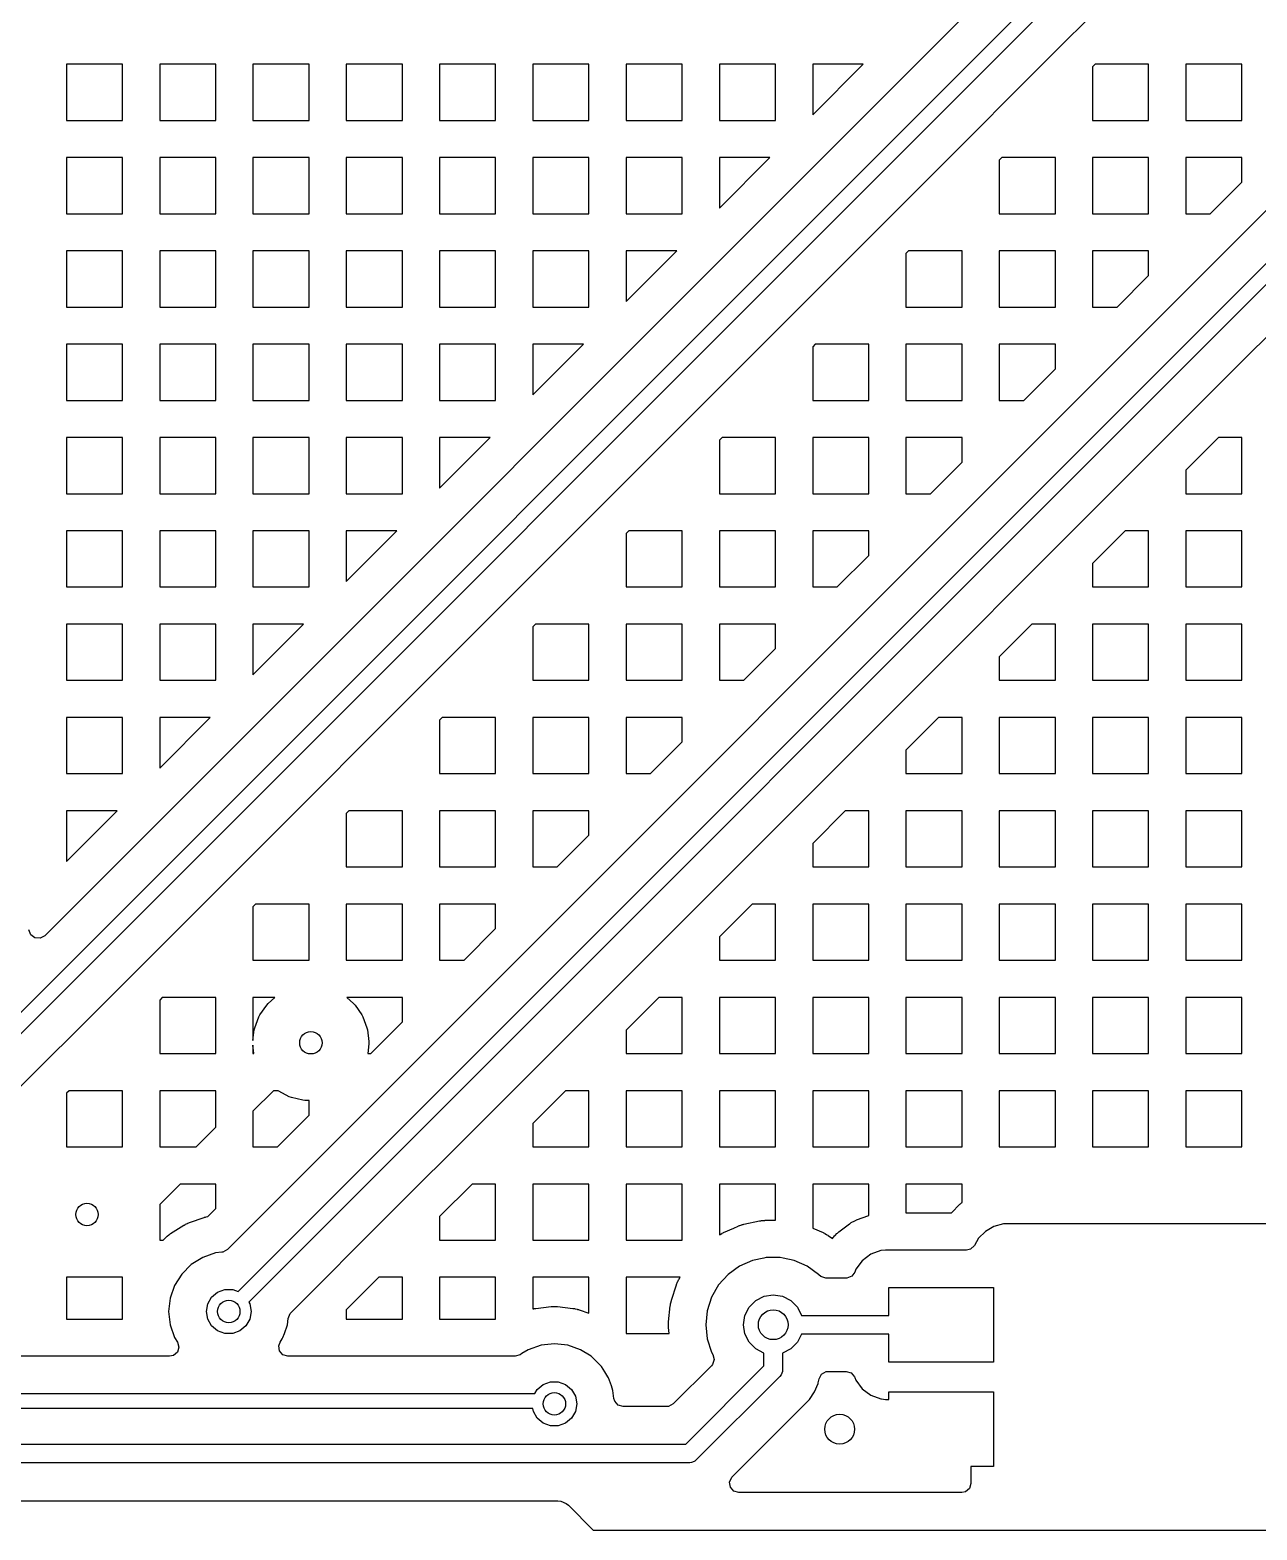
# Model space of a CAD drawing. Extents: x 2.49 to 8.57, y -5.87 to -1.87.
# Drawn here: x 7.251 to 7.898, y -4.425 to -3.634 of the extents above; entities that cross this region are included whole.
import ezdxf

# ---------------------------------------------------------------- set-up
doc = ezdxf.new("R2010")
doc.units = 0
doc.header["$MEASUREMENT"] = 0
doc.layers.add('BLACK', color=7, linetype='CONTINUOUS')

msp = doc.modelspace()

# ---------------------------------------------------------------- linework, layer by layer
at = {"layer": 'BLACK', "linetype": 'CONTINUOUS'}
for p, q in [((7.81666, -3.55336), (7.25855, -4.11147)), ((7.09699, -4.3009), (7.8378, -3.5601)), ((7.84452, -3.56451), (7.10141, -4.30762)), ((7.78362, -3.65328), (7.83283, -3.60406)), ((7.29961, -3.65189), (7.27001, -3.65189)), ((7.27001, -3.65189), (7.27001, -3.6815)), ((7.29961, -3.6815), (7.29961, -3.65189)), ((7.34882, -3.65189), (7.31922, -3.65189)), ((7.31922, -3.65189), (7.31922, -3.6815)), ((7.34882, -3.6815), (7.34882, -3.65189)), ((7.39804, -3.65189), (7.36843, -3.65189)), ((7.36843, -3.65189), (7.36843, -3.6815)), ((7.39804, -3.6815), (7.39804, -3.65189)), ((7.44725, -3.65189), (7.41764, -3.65189)), ((7.41764, -3.65189), (7.41764, -3.6815)), ((7.44725, -3.6815), (7.44725, -3.65189)), ((7.49646, -3.65189), (7.46686, -3.65189)), ((7.46686, -3.65189), (7.46686, -3.6815)), ((7.49646, -3.6815), (7.49646, -3.65189)), ((7.54568, -3.65189), (7.51607, -3.65189)), ((7.51607, -3.65189), (7.51607, -3.6815)), ((7.54568, -3.6815), (7.54568, -3.65189)), ((7.59489, -3.65189), (7.56528, -3.65189)), ((7.56528, -3.65189), (7.56528, -3.6815)), ((7.59489, -3.6815), (7.59489, -3.65189)), ((7.6441, -3.65189), (7.61449, -3.65189)), ((7.61449, -3.65189), (7.61449, -3.6815)), ((7.6441, -3.67859), (7.6441, -3.65189)), ((7.69041, -3.65189), (7.66371, -3.65189)), ((7.66371, -3.65189), (7.66371, -3.67859)), ((7.66371, -3.67859), (7.69041, -3.65189)), ((7.7344, -3.70249), (7.78362, -3.65328)), ((7.81273, -3.65189), (7.81134, -3.65328)), ((7.81134, -3.65328), (7.81134, -3.6815)), ((7.84095, -3.65189), (7.81273, -3.65189)), ((7.84095, -3.6815), (7.84095, -3.65189)), ((7.89016, -3.65189), (7.86056, -3.65189)), ((7.86056, -3.65189), (7.86056, -3.6815)), ((7.89016, -3.6815), (7.89016, -3.65189)), ((7.6441, -3.6815), (7.6441, -3.67859)), ((7.27001, -3.6815), (7.29961, -3.6815)), ((7.31922, -3.6815), (7.34882, -3.6815)), ((7.36843, -3.6815), (7.39804, -3.6815)), ((7.41764, -3.6815), (7.44725, -3.6815)), ((7.46686, -3.6815), (7.49646, -3.6815)), ((7.51607, -3.6815), (7.54568, -3.6815)), ((7.56528, -3.6815), (7.59489, -3.6815)), ((7.61449, -3.6815), (7.6441, -3.6815)), ((7.81134, -3.6815), (7.84095, -3.6815)), ((7.86056, -3.6815), (7.89016, -3.6815)), ((7.94083, -3.69109), (7.35494, -4.27698)), ((7.29961, -3.7011), (7.27001, -3.7011)), ((7.27001, -3.7011), (7.27001, -3.73071)), ((7.29961, -3.73071), (7.29961, -3.7011)), ((7.34882, -3.7011), (7.31922, -3.7011)), ((7.31922, -3.7011), (7.31922, -3.73071)), ((7.34882, -3.73071), (7.34882, -3.7011)), ((7.36066, -4.29912), (7.96197, -3.69782)), ((7.96869, -3.70223), (7.36622, -4.3047)), ((7.39804, -3.7011), (7.36843, -3.7011)), ((7.36843, -3.7011), (7.36843, -3.73071)), ((7.39804, -3.73071), (7.39804, -3.7011)), ((7.44725, -3.7011), (7.41764, -3.7011)), ((7.41764, -3.7011), (7.41764, -3.73071)), ((7.44725, -3.73071), (7.44725, -3.7011)), ((7.49646, -3.7011), (7.46686, -3.7011)), ((7.46686, -3.7011), (7.46686, -3.73071)), ((7.49646, -3.73071), (7.49646, -3.7011)), ((7.54568, -3.7011), (7.51607, -3.7011)), ((7.51607, -3.7011), (7.51607, -3.73071)), ((7.54568, -3.73071), (7.54568, -3.7011)), ((7.59489, -3.7011), (7.56528, -3.7011)), ((7.56528, -3.7011), (7.56528, -3.73071)), ((7.59489, -3.7278), (7.59489, -3.7011)), ((7.64119, -3.7011), (7.61449, -3.7011)), ((7.61449, -3.7011), (7.61449, -3.7278)), ((7.61449, -3.7278), (7.64119, -3.7011)), ((7.76352, -3.7011), (7.76213, -3.70249)), ((7.79174, -3.7011), (7.76352, -3.7011)), ((7.79174, -3.73071), (7.79174, -3.7011)), ((7.84095, -3.7011), (7.81134, -3.7011)), ((7.81134, -3.7011), (7.81134, -3.73071)), ((7.84095, -3.73071), (7.84095, -3.7011)), ((7.89016, -3.7011), (7.86056, -3.7011)), ((7.86056, -3.7011), (7.86056, -3.73071)), ((7.89016, -3.71403), (7.89016, -3.7011)), ((7.68519, -3.7517), (7.7344, -3.70249)), ((7.76213, -3.70249), (7.76213, -3.73071)), ((7.87348, -3.73071), (7.89016, -3.71403)), ((7.27001, -3.73071), (7.29961, -3.73071)), ((7.31922, -3.73071), (7.34882, -3.73071)), ((7.36843, -3.73071), (7.39804, -3.73071)), ((7.41764, -3.73071), (7.44725, -3.73071)), ((7.46686, -3.73071), (7.49646, -3.73071)), ((7.51607, -3.73071), (7.54568, -3.73071)), ((7.56528, -3.73071), (7.59489, -3.73071)), ((7.59489, -3.73071), (7.59489, -3.7278)), ((7.76213, -3.73071), (7.79174, -3.73071)), ((7.81134, -3.73071), (7.84095, -3.73071)), ((7.86056, -3.73071), (7.87348, -3.73071)), ((7.29961, -3.75032), (7.27001, -3.75032)), ((7.27001, -3.75032), (7.27001, -3.77992)), ((7.29961, -3.77992), (7.29961, -3.75032)), ((7.34882, -3.75032), (7.31922, -3.75032)), ((7.31922, -3.75032), (7.31922, -3.77992)), ((7.34882, -3.77992), (7.34882, -3.75032)), ((7.39804, -3.75032), (7.36843, -3.75032)), ((7.36843, -3.75032), (7.36843, -3.77992)), ((7.39804, -3.77992), (7.39804, -3.75032)), ((7.44725, -3.75032), (7.41764, -3.75032)), ((7.41764, -3.75032), (7.41764, -3.77992)), ((7.44725, -3.77992), (7.44725, -3.75032)), ((7.49646, -3.75032), (7.46686, -3.75032)), ((7.46686, -3.75032), (7.46686, -3.77992)), ((7.49646, -3.77992), (7.49646, -3.75032)), ((7.54568, -3.75032), (7.51607, -3.75032)), ((7.51607, -3.75032), (7.51607, -3.77992)), ((7.54568, -3.77701), (7.54568, -3.75032)), ((7.59198, -3.75032), (7.56528, -3.75032)), ((7.56528, -3.75032), (7.56528, -3.77701)), ((7.56528, -3.77701), (7.59198, -3.75032)), ((7.63598, -3.80091), (7.68519, -3.7517)), ((7.7143, -3.75032), (7.71292, -3.7517)), ((7.71292, -3.7517), (7.71292, -3.77992)), ((7.74253, -3.75032), (7.7143, -3.75032)), ((7.74253, -3.77992), (7.74253, -3.75032)), ((7.79174, -3.75032), (7.76213, -3.75032)), ((7.76213, -3.75032), (7.76213, -3.77992)), ((7.79174, -3.77992), (7.79174, -3.75032)), ((7.84095, -3.75032), (7.81134, -3.75032)), ((7.81134, -3.75032), (7.81134, -3.77992)), ((7.84095, -3.76324), (7.84095, -3.75032)), ((7.82427, -3.77992), (7.84095, -3.76324)), ((7.88204, -3.81675), (7.93126, -3.76753)), ((7.27001, -3.77992), (7.29961, -3.77992)), ((7.31922, -3.77992), (7.34882, -3.77992)), ((7.36843, -3.77992), (7.39804, -3.77992)), ((7.41764, -3.77992), (7.44725, -3.77992)), ((7.46686, -3.77992), (7.49646, -3.77992)), ((7.51607, -3.77992), (7.54568, -3.77992)), ((7.54568, -3.77992), (7.54568, -3.77701)), ((7.71292, -3.77992), (7.74253, -3.77992)), ((7.76213, -3.77992), (7.79174, -3.77992)), ((7.81134, -3.77992), (7.82427, -3.77992)), ((7.29961, -3.79953), (7.27001, -3.79953)), ((7.27001, -3.79953), (7.27001, -3.82913)), ((7.29961, -3.82913), (7.29961, -3.79953)), ((7.34882, -3.79953), (7.31922, -3.79953)), ((7.31922, -3.79953), (7.31922, -3.82913)), ((7.34882, -3.82913), (7.34882, -3.79953)), ((7.39804, -3.79953), (7.36843, -3.79953)), ((7.36843, -3.79953), (7.36843, -3.82913)), ((7.39804, -3.82913), (7.39804, -3.79953)), ((7.44725, -3.79953), (7.41764, -3.79953)), ((7.41764, -3.79953), (7.41764, -3.82913)), ((7.44725, -3.82913), (7.44725, -3.79953)), ((7.49646, -3.79953), (7.46686, -3.79953)), ((7.46686, -3.79953), (7.46686, -3.82913)), ((7.49646, -3.82623), (7.49646, -3.79953)), ((7.54277, -3.79953), (7.51607, -3.79953)), ((7.51607, -3.79953), (7.51607, -3.82623)), ((7.51607, -3.82623), (7.54277, -3.79953)), ((7.58677, -3.85013), (7.63598, -3.80091)), ((7.66509, -3.79953), (7.66371, -3.80091)), ((7.66371, -3.80091), (7.66371, -3.82913)), ((7.69331, -3.79953), (7.66509, -3.79953)), ((7.69331, -3.82913), (7.69331, -3.79953)), ((7.74253, -3.79953), (7.71292, -3.79953)), ((7.71292, -3.79953), (7.71292, -3.82913)), ((7.74253, -3.82913), (7.74253, -3.79953)), ((7.79174, -3.79953), (7.76213, -3.79953)), ((7.76213, -3.79953), (7.76213, -3.82913)), ((7.79174, -3.81245), (7.79174, -3.79953)), ((7.77506, -3.82913), (7.79174, -3.81245)), ((7.83283, -3.86596), (7.88204, -3.81675)), ((7.49646, -3.82913), (7.49646, -3.82623)), ((7.27001, -3.82913), (7.29961, -3.82913)), ((7.31922, -3.82913), (7.34882, -3.82913)), ((7.36843, -3.82913), (7.39804, -3.82913)), ((7.41764, -3.82913), (7.44725, -3.82913)), ((7.46686, -3.82913), (7.49646, -3.82913)), ((7.66371, -3.82913), (7.69331, -3.82913)), ((7.71292, -3.82913), (7.74253, -3.82913)), ((7.76213, -3.82913), (7.77506, -3.82913)), ((7.29961, -3.84874), (7.27001, -3.84874)), ((7.27001, -3.84874), (7.27001, -3.87835)), ((7.29961, -3.87835), (7.29961, -3.84874)), ((7.34882, -3.84874), (7.31922, -3.84874)), ((7.31922, -3.84874), (7.31922, -3.87835)), ((7.34882, -3.87835), (7.34882, -3.84874)), ((7.39804, -3.84874), (7.36843, -3.84874)), ((7.36843, -3.84874), (7.36843, -3.87835)), ((7.39804, -3.87835), (7.39804, -3.84874)), ((7.44725, -3.84874), (7.41764, -3.84874)), ((7.41764, -3.84874), (7.41764, -3.87835)), ((7.44725, -3.87544), (7.44725, -3.84874)), ((7.49356, -3.84874), (7.46686, -3.84874)), ((7.46686, -3.84874), (7.46686, -3.87544)), ((7.46686, -3.87544), (7.49356, -3.84874)), ((7.53755, -3.89934), (7.58677, -3.85013)), ((7.61588, -3.84874), (7.61449, -3.85013)), ((7.61449, -3.85013), (7.61449, -3.87835)), ((7.6441, -3.84874), (7.61588, -3.84874)), ((7.6441, -3.87835), (7.6441, -3.84874)), ((7.69331, -3.84874), (7.66371, -3.84874)), ((7.66371, -3.84874), (7.66371, -3.87835)), ((7.69331, -3.87835), (7.69331, -3.84874)), ((7.74253, -3.84874), (7.71292, -3.84874)), ((7.71292, -3.84874), (7.71292, -3.87835)), ((7.74253, -3.86167), (7.74253, -3.84874)), ((7.87778, -3.84874), (7.86056, -3.86596)), ((7.89016, -3.84874), (7.87778, -3.84874)), ((7.89016, -3.87835), (7.89016, -3.84874)), ((7.72585, -3.87835), (7.74253, -3.86167)), ((7.78362, -3.91517), (7.83283, -3.86596)), ((7.86056, -3.86596), (7.86056, -3.87835)), ((7.44725, -3.87835), (7.44725, -3.87544)), ((7.27001, -3.87835), (7.29961, -3.87835)), ((7.31922, -3.87835), (7.34882, -3.87835)), ((7.36843, -3.87835), (7.39804, -3.87835)), ((7.41764, -3.87835), (7.44725, -3.87835)), ((7.61449, -3.87835), (7.6441, -3.87835)), ((7.66371, -3.87835), (7.69331, -3.87835)), ((7.71292, -3.87835), (7.72585, -3.87835)), ((7.86056, -3.87835), (7.89016, -3.87835)), ((7.29961, -3.89795), (7.27001, -3.89795)), ((7.27001, -3.89795), (7.27001, -3.92756)), ((7.29961, -3.92756), (7.29961, -3.89795)), ((7.34882, -3.89795), (7.31922, -3.89795)), ((7.31922, -3.89795), (7.31922, -3.92756)), ((7.34882, -3.92756), (7.34882, -3.89795)), ((7.39804, -3.89795), (7.36843, -3.89795)), ((7.36843, -3.89795), (7.36843, -3.92756)), ((7.39804, -3.92465), (7.39804, -3.89795)), ((7.44434, -3.89795), (7.41764, -3.89795)), ((7.41764, -3.89795), (7.41764, -3.92465)), ((7.41764, -3.92465), (7.44434, -3.89795)), ((7.48834, -3.94855), (7.53755, -3.89934)), ((7.56667, -3.89795), (7.56528, -3.89934)), ((7.56528, -3.89934), (7.56528, -3.92756)), ((7.59489, -3.89795), (7.56667, -3.89795)), ((7.59489, -3.92756), (7.59489, -3.89795)), ((7.6441, -3.89795), (7.61449, -3.89795)), ((7.61449, -3.89795), (7.61449, -3.92756)), ((7.6441, -3.92756), (7.6441, -3.89795)), ((7.69331, -3.89795), (7.66371, -3.89795)), ((7.66371, -3.89795), (7.66371, -3.92756)), ((7.69331, -3.91088), (7.69331, -3.89795)), ((7.82856, -3.89795), (7.81134, -3.91517)), ((7.84095, -3.89795), (7.82856, -3.89795)), ((7.84095, -3.92756), (7.84095, -3.89795)), ((7.89016, -3.89795), (7.86056, -3.89795)), ((7.86056, -3.89795), (7.86056, -3.92756)), ((7.89016, -3.92756), (7.89016, -3.89795)), ((7.67663, -3.92756), (7.69331, -3.91088)), ((7.7344, -3.96438), (7.78362, -3.91517)), ((7.81134, -3.91517), (7.81134, -3.92756)), ((7.27001, -3.92756), (7.29961, -3.92756)), ((7.31922, -3.92756), (7.34882, -3.92756)), ((7.36843, -3.92756), (7.39804, -3.92756)), ((7.39804, -3.92756), (7.39804, -3.92465)), ((7.56528, -3.92756), (7.59489, -3.92756)), ((7.61449, -3.92756), (7.6441, -3.92756)), ((7.66371, -3.92756), (7.67663, -3.92756)), ((7.81134, -3.92756), (7.84095, -3.92756)), ((7.86056, -3.92756), (7.89016, -3.92756)), ((7.29961, -3.94717), (7.27001, -3.94717)), ((7.27001, -3.94717), (7.27001, -3.97677)), ((7.29961, -3.97677), (7.29961, -3.94717)), ((7.34882, -3.94717), (7.31922, -3.94717)), ((7.31922, -3.94717), (7.31922, -3.97677)), ((7.34882, -3.97387), (7.34882, -3.94717)), ((7.39513, -3.94717), (7.36843, -3.94717)), ((7.36843, -3.94717), (7.36843, -3.97387)), ((7.36843, -3.97387), (7.39513, -3.94717)), ((7.51745, -3.94717), (7.51607, -3.94855)), ((7.54568, -3.94717), (7.51745, -3.94717)), ((7.54568, -3.97677), (7.54568, -3.94717)), ((7.59489, -3.94717), (7.56528, -3.94717)), ((7.56528, -3.94717), (7.56528, -3.97677)), ((7.59489, -3.97677), (7.59489, -3.94717)), ((7.6441, -3.94717), (7.61449, -3.94717)), ((7.61449, -3.94717), (7.61449, -3.97677)), ((7.6441, -3.96009), (7.6441, -3.94717)), ((7.77935, -3.94717), (7.76213, -3.96438)), ((7.79174, -3.94717), (7.77935, -3.94717)), ((7.79174, -3.97677), (7.79174, -3.94717)), ((7.84095, -3.94717), (7.81134, -3.94717)), ((7.81134, -3.94717), (7.81134, -3.97677)), ((7.84095, -3.97677), (7.84095, -3.94717)), ((7.89016, -3.94717), (7.86056, -3.94717)), ((7.86056, -3.94717), (7.86056, -3.97677)), ((7.89016, -3.97677), (7.89016, -3.94717)), ((7.43913, -3.99776), (7.48834, -3.94855)), ((7.51607, -3.94855), (7.51607, -3.97677)), ((7.62742, -3.97677), (7.6441, -3.96009)), ((7.68519, -4.0136), (7.7344, -3.96438)), ((7.76213, -3.96438), (7.76213, -3.97677)), ((7.27001, -3.97677), (7.29961, -3.97677)), ((7.31922, -3.97677), (7.34882, -3.97677)), ((7.34882, -3.97677), (7.34882, -3.97387)), ((7.51607, -3.97677), (7.54568, -3.97677)), ((7.56528, -3.97677), (7.59489, -3.97677)), ((7.61449, -3.97677), (7.62742, -3.97677)), ((7.76213, -3.97677), (7.79174, -3.97677)), ((7.81134, -3.97677), (7.84095, -3.97677)), ((7.86056, -3.97677), (7.89016, -3.97677)), ((7.29961, -3.99638), (7.27001, -3.99638)), ((7.27001, -3.99638), (7.27001, -4.02598)), ((7.29961, -4.02308), (7.29961, -3.99638)), ((7.34592, -3.99638), (7.31922, -3.99638)), ((7.31922, -3.99638), (7.31922, -4.02308)), ((7.31922, -4.02308), (7.34592, -3.99638)), ((7.38992, -4.04698), (7.43913, -3.99776)), ((7.46824, -3.99638), (7.46686, -3.99776)), ((7.46686, -3.99776), (7.46686, -4.02598)), ((7.49646, -3.99638), (7.46824, -3.99638)), ((7.49646, -4.02598), (7.49646, -3.99638)), ((7.54568, -3.99638), (7.51607, -3.99638)), ((7.51607, -3.99638), (7.51607, -4.02598)), ((7.54568, -4.02598), (7.54568, -3.99638)), ((7.59489, -3.99638), (7.56528, -3.99638)), ((7.56528, -3.99638), (7.56528, -4.02598)), ((7.59489, -4.0093), (7.59489, -3.99638)), ((7.73014, -3.99638), (7.71292, -4.0136)), ((7.74253, -3.99638), (7.73014, -3.99638)), ((7.74253, -4.02598), (7.74253, -3.99638)), ((7.79174, -3.99638), (7.76213, -3.99638)), ((7.76213, -3.99638), (7.76213, -4.02598)), ((7.79174, -4.02598), (7.79174, -3.99638)), ((7.84095, -3.99638), (7.81134, -3.99638)), ((7.81134, -3.99638), (7.81134, -4.02598)), ((7.84095, -4.02598), (7.84095, -3.99638)), ((7.89016, -3.99638), (7.86056, -3.99638)), ((7.86056, -3.99638), (7.86056, -4.02598)), ((7.89016, -4.02598), (7.89016, -3.99638)), ((7.57821, -4.02598), (7.59489, -4.0093)), ((7.63598, -4.06281), (7.68519, -4.0136)), ((7.71292, -4.0136), (7.71292, -4.02598)), ((7.27001, -4.02598), (7.29961, -4.02598)), ((7.29961, -4.02598), (7.29961, -4.02308)), ((7.46686, -4.02598), (7.49646, -4.02598)), ((7.51607, -4.02598), (7.54568, -4.02598)), ((7.56528, -4.02598), (7.57821, -4.02598)), ((7.71292, -4.02598), (7.74253, -4.02598)), ((7.76213, -4.02598), (7.79174, -4.02598)), ((7.81134, -4.02598), (7.84095, -4.02598)), ((7.86056, -4.02598), (7.89016, -4.02598)), ((7.29671, -4.04559), (7.27001, -4.04559)), ((7.27001, -4.04559), (7.27001, -4.07229)), ((7.27001, -4.07229), (7.29671, -4.04559)), ((7.3407, -4.09619), (7.38992, -4.04698)), ((7.41903, -4.04559), (7.41764, -4.04698)), ((7.41764, -4.04698), (7.41764, -4.0752)), ((7.44725, -4.04559), (7.41903, -4.04559)), ((7.44725, -4.0752), (7.44725, -4.04559)), ((7.49646, -4.04559), (7.46686, -4.04559)), ((7.46686, -4.04559), (7.46686, -4.0752)), ((7.49646, -4.0752), (7.49646, -4.04559)), ((7.54568, -4.04559), (7.51607, -4.04559)), ((7.51607, -4.04559), (7.51607, -4.0752)), ((7.54568, -4.05852), (7.54568, -4.04559)), ((7.68093, -4.04559), (7.66371, -4.06281)), ((7.69331, -4.04559), (7.68093, -4.04559)), ((7.69331, -4.0752), (7.69331, -4.04559)), ((7.74253, -4.04559), (7.71292, -4.04559)), ((7.71292, -4.04559), (7.71292, -4.0752)), ((7.74253, -4.0752), (7.74253, -4.04559)), ((7.79174, -4.04559), (7.76213, -4.04559)), ((7.76213, -4.04559), (7.76213, -4.0752)), ((7.79174, -4.0752), (7.79174, -4.04559)), ((7.84095, -4.04559), (7.81134, -4.04559)), ((7.81134, -4.04559), (7.81134, -4.0752)), ((7.84095, -4.0752), (7.84095, -4.04559)), ((7.89016, -4.04559), (7.86056, -4.04559)), ((7.86056, -4.04559), (7.86056, -4.0752)), ((7.89016, -4.0752), (7.89016, -4.04559)), ((7.52899, -4.0752), (7.54568, -4.05852)), ((7.58677, -4.11202), (7.63598, -4.06281)), ((7.66371, -4.06281), (7.66371, -4.0752)), ((7.41764, -4.0752), (7.44725, -4.0752)), ((7.46686, -4.0752), (7.49646, -4.0752)), ((7.51607, -4.0752), (7.52899, -4.0752)), ((7.66371, -4.0752), (7.69331, -4.0752)), ((7.71292, -4.0752), (7.74253, -4.0752)), ((7.76213, -4.0752), (7.79174, -4.0752)), ((7.81134, -4.0752), (7.84095, -4.0752)), ((7.86056, -4.0752), (7.89016, -4.0752)), ((7.29149, -4.1454), (7.3407, -4.09619)), ((7.36982, -4.0948), (7.36843, -4.09619)), ((7.36843, -4.09619), (7.36843, -4.12441)), ((7.39804, -4.0948), (7.36982, -4.0948)), ((7.39804, -4.12441), (7.39804, -4.0948)), ((7.44725, -4.0948), (7.41764, -4.0948)), ((7.41764, -4.0948), (7.41764, -4.12441)), ((7.44725, -4.12441), (7.44725, -4.0948)), ((7.49646, -4.0948), (7.46686, -4.0948)), ((7.46686, -4.0948), (7.46686, -4.12441)), ((7.49646, -4.10773), (7.49646, -4.0948)), ((7.63171, -4.0948), (7.61449, -4.11202)), ((7.6441, -4.0948), (7.63171, -4.0948)), ((7.6441, -4.12441), (7.6441, -4.0948)), ((7.69331, -4.0948), (7.66371, -4.0948)), ((7.66371, -4.0948), (7.66371, -4.12441)), ((7.69331, -4.12441), (7.69331, -4.0948)), ((7.74253, -4.0948), (7.71292, -4.0948)), ((7.71292, -4.0948), (7.71292, -4.12441)), ((7.74253, -4.12441), (7.74253, -4.0948)), ((7.79174, -4.0948), (7.76213, -4.0948)), ((7.76213, -4.0948), (7.76213, -4.12441)), ((7.79174, -4.12441), (7.79174, -4.0948)), ((7.84095, -4.0948), (7.81134, -4.0948)), ((7.81134, -4.0948), (7.81134, -4.12441)), ((7.84095, -4.12441), (7.84095, -4.0948)), ((7.89016, -4.0948), (7.86056, -4.0948)), ((7.86056, -4.0948), (7.86056, -4.12441)), ((7.89016, -4.12441), (7.89016, -4.0948)), ((7.25119, -4.11095), (7.25023, -4.10837)), ((7.25339, -4.1126), (7.25119, -4.11095)), ((7.25614, -4.11279), (7.25339, -4.1126)), ((7.25855, -4.11147), (7.25614, -4.11279)), ((7.47978, -4.12441), (7.49646, -4.10773)), ((7.53755, -4.16123), (7.58677, -4.11202)), ((7.61449, -4.11202), (7.61449, -4.12441)), ((7.36843, -4.12441), (7.39804, -4.12441)), ((7.41764, -4.12441), (7.44725, -4.12441)), ((7.46686, -4.12441), (7.47978, -4.12441)), ((7.61449, -4.12441), (7.6441, -4.12441)), ((7.66371, -4.12441), (7.69331, -4.12441)), ((7.71292, -4.12441), (7.74253, -4.12441)), ((7.76213, -4.12441), (7.79174, -4.12441)), ((7.81134, -4.12441), (7.84095, -4.12441)), ((7.86056, -4.12441), (7.89016, -4.12441)), ((7.3206, -4.14402), (7.31922, -4.1454)), ((7.34882, -4.14402), (7.3206, -4.14402)), ((7.34882, -4.16671), (7.34882, -4.14402)), ((7.38004, -4.14402), (7.36843, -4.14402)), ((7.36843, -4.14402), (7.36843, -4.16671)), ((7.37644, -4.1472), (7.38004, -4.14402)), ((7.44725, -4.14402), (7.41791, -4.14402)), ((7.41791, -4.14402), (7.42151, -4.1472)), ((7.44725, -4.15694), (7.44725, -4.14402)), ((7.5825, -4.14402), (7.56528, -4.16123)), ((7.59489, -4.14402), (7.5825, -4.14402)), ((7.59489, -4.17362), (7.59489, -4.14402)), ((7.6441, -4.14402), (7.61449, -4.14402)), ((7.61449, -4.14402), (7.61449, -4.17362)), ((7.6441, -4.17362), (7.6441, -4.14402)), ((7.69331, -4.14402), (7.66371, -4.14402)), ((7.66371, -4.14402), (7.66371, -4.17362)), ((7.69331, -4.17362), (7.69331, -4.14402)), ((7.74253, -4.14402), (7.71292, -4.14402)), ((7.71292, -4.14402), (7.71292, -4.17362)), ((7.74253, -4.17362), (7.74253, -4.14402)), ((7.79174, -4.14402), (7.76213, -4.14402)), ((7.76213, -4.14402), (7.76213, -4.17362)), ((7.79174, -4.17362), (7.79174, -4.14402)), ((7.84095, -4.14402), (7.81134, -4.14402)), ((7.81134, -4.14402), (7.81134, -4.17362)), ((7.84095, -4.17362), (7.84095, -4.14402)), ((7.89016, -4.14402), (7.86056, -4.14402)), ((7.86056, -4.14402), (7.86056, -4.17362)), ((7.89016, -4.17362), (7.89016, -4.14402)), ((7.24228, -4.19461), (7.29149, -4.1454)), ((7.31922, -4.1454), (7.31922, -4.17362)), ((7.37159, -4.15424), (7.37213, -4.1532)), ((7.37213, -4.1532), (7.37566, -4.14808)), ((7.37566, -4.14808), (7.37644, -4.1472)), ((7.42151, -4.1472), (7.42229, -4.14808)), ((7.42229, -4.14808), (7.42582, -4.1532)), ((7.42582, -4.1532), (7.42637, -4.15424)), ((7.36843, -4.16671), (7.3691, -4.16119)), ((7.3691, -4.16119), (7.36938, -4.16005)), ((7.36938, -4.16005), (7.37159, -4.15424)), ((7.42637, -4.15424), (7.42857, -4.16005)), ((7.42857, -4.16005), (7.42885, -4.16119)), ((7.42885, -4.16119), (7.4296, -4.16736)), ((7.43057, -4.17362), (7.44725, -4.15694)), ((7.34882, -4.17362), (7.34882, -4.16671)), ((7.4296, -4.16854), (7.42898, -4.17362)), ((7.4296, -4.16736), (7.4296, -4.16854)), ((7.48834, -4.21045), (7.53755, -4.16123)), ((7.56528, -4.16123), (7.56528, -4.17362)), ((7.31922, -4.17362), (7.34882, -4.17362)), ((7.36897, -4.17362), (7.36843, -4.16919)), ((7.36843, -4.16919), (7.36843, -4.17362)), ((7.36843, -4.17362), (7.36897, -4.17362)), ((7.42898, -4.17362), (7.43057, -4.17362)), ((7.56528, -4.17362), (7.59489, -4.17362)), ((7.61449, -4.17362), (7.6441, -4.17362)), ((7.66371, -4.17362), (7.69331, -4.17362)), ((7.71292, -4.17362), (7.74253, -4.17362)), ((7.76213, -4.17362), (7.79174, -4.17362)), ((7.81134, -4.17362), (7.84095, -4.17362)), ((7.86056, -4.17362), (7.89016, -4.17362)), ((7.27139, -4.19323), (7.27001, -4.19461)), ((7.27001, -4.19461), (7.27001, -4.22284)), ((7.29961, -4.19323), (7.27139, -4.19323)), ((7.29961, -4.22284), (7.29961, -4.19323)), ((7.34882, -4.19323), (7.31922, -4.19323)), ((7.31922, -4.19323), (7.31922, -4.22284)), ((7.34882, -4.21254), (7.34882, -4.19323)), ((7.37927, -4.19323), (7.36843, -4.20407)), ((7.38169, -4.19323), (7.37927, -4.19323)), ((7.38206, -4.19349), (7.38169, -4.19323)), ((7.38757, -4.19638), (7.38206, -4.19349)), ((7.38867, -4.1968), (7.38757, -4.19638)), ((7.3947, -4.19828), (7.38867, -4.1968)), ((7.39587, -4.19842), (7.3947, -4.19828)), ((7.39804, -4.19842), (7.39587, -4.19842)), ((7.39804, -4.20615), (7.39804, -4.19842)), ((7.53329, -4.19323), (7.51607, -4.21045)), ((7.54568, -4.19323), (7.53329, -4.19323)), ((7.54568, -4.22284), (7.54568, -4.19323)), ((7.59489, -4.19323), (7.56528, -4.19323)), ((7.56528, -4.19323), (7.56528, -4.22284)), ((7.59489, -4.22284), (7.59489, -4.19323)), ((7.6441, -4.19323), (7.61449, -4.19323)), ((7.61449, -4.19323), (7.61449, -4.22284)), ((7.6441, -4.22284), (7.6441, -4.19323)), ((7.69331, -4.19323), (7.66371, -4.19323)), ((7.66371, -4.19323), (7.66371, -4.22284)), ((7.69331, -4.22284), (7.69331, -4.19323)), ((7.74253, -4.19323), (7.71292, -4.19323)), ((7.71292, -4.19323), (7.71292, -4.22284)), ((7.74253, -4.22284), (7.74253, -4.19323)), ((7.79174, -4.19323), (7.76213, -4.19323)), ((7.76213, -4.19323), (7.76213, -4.22284)), ((7.79174, -4.22284), (7.79174, -4.19323)), ((7.84095, -4.19323), (7.81134, -4.19323)), ((7.81134, -4.19323), (7.81134, -4.22284)), ((7.84095, -4.22284), (7.84095, -4.19323)), ((7.89016, -4.19323), (7.86056, -4.19323)), ((7.86056, -4.19323), (7.86056, -4.22284)), ((7.89016, -4.22284), (7.89016, -4.19323)), ((7.36843, -4.20407), (7.36843, -4.22284)), ((7.38136, -4.22284), (7.39804, -4.20615)), ((7.33853, -4.22284), (7.34882, -4.21254)), ((7.43913, -4.25966), (7.48834, -4.21045)), ((7.51607, -4.21045), (7.51607, -4.22284)), ((7.27001, -4.22284), (7.29961, -4.22284)), ((7.31922, -4.22284), (7.33853, -4.22284)), ((7.36843, -4.22284), (7.38136, -4.22284)), ((7.51607, -4.22284), (7.54568, -4.22284)), ((7.56528, -4.22284), (7.59489, -4.22284)), ((7.61449, -4.22284), (7.6441, -4.22284)), ((7.66371, -4.22284), (7.69331, -4.22284)), ((7.71292, -4.22284), (7.74253, -4.22284)), ((7.76213, -4.22284), (7.79174, -4.22284)), ((7.81134, -4.22284), (7.84095, -4.22284)), ((7.86056, -4.22284), (7.89016, -4.22284)), ((7.33006, -4.24244), (7.31922, -4.25328)), ((7.34882, -4.24244), (7.33006, -4.24244)), ((7.34882, -4.25537), (7.34882, -4.24244)), ((7.48407, -4.24244), (7.46686, -4.25966)), ((7.49646, -4.24244), (7.48407, -4.24244)), ((7.49646, -4.27205), (7.49646, -4.24244)), ((7.54568, -4.24244), (7.51607, -4.24244)), ((7.51607, -4.24244), (7.51607, -4.27205)), ((7.54568, -4.27205), (7.54568, -4.24244)), ((7.59489, -4.24244), (7.56528, -4.24244)), ((7.56528, -4.24244), (7.56528, -4.27205)), ((7.59489, -4.26927), (7.59489, -4.24244)), ((7.6441, -4.24244), (7.61449, -4.24244)), ((7.61449, -4.24244), (7.61449, -4.26927)), ((7.6441, -4.26159), (7.6441, -4.24244)), ((7.69331, -4.24244), (7.66371, -4.24244)), ((7.66371, -4.24244), (7.66371, -4.26564)), ((7.69331, -4.25765), (7.69331, -4.24244)), ((7.74253, -4.24244), (7.71292, -4.24244)), ((7.71292, -4.24244), (7.71292, -4.25765)), ((7.74253, -4.24387), (7.74253, -4.24244)), ((7.74253, -4.25214), (7.74253, -4.24387)), ((7.31922, -4.25328), (7.31922, -4.27205)), ((7.34463, -4.25956), (7.34882, -4.25537)), ((7.73687, -4.25765), (7.74142, -4.2531)), ((7.74142, -4.2531), (7.74165, -4.25288)), ((7.74165, -4.25288), (7.74214, -4.25245)), ((7.74214, -4.25245), (7.74238, -4.25225)), ((7.74238, -4.25225), (7.74253, -4.25214)), ((7.33218, -4.26408), (7.33266, -4.26381)), ((7.33266, -4.26381), (7.33291, -4.26368)), ((7.33291, -4.26368), (7.3339, -4.26321)), ((7.3339, -4.26321), (7.33415, -4.26309)), ((7.33415, -4.26309), (7.33466, -4.26288)), ((7.33466, -4.26288), (7.33491, -4.26279)), ((7.33491, -4.26279), (7.34266, -4.26008)), ((7.34266, -4.26008), (7.34292, -4.25999)), ((7.34292, -4.25999), (7.34345, -4.25984)), ((7.34345, -4.25984), (7.34371, -4.25977)), ((7.34371, -4.25977), (7.34463, -4.25956)), ((7.38992, -4.30887), (7.43913, -4.25966)), ((7.46686, -4.25966), (7.46686, -4.27205)), ((7.62535, -4.26426), (7.62633, -4.26394)), ((7.62633, -4.26394), (7.62657, -4.26387)), ((7.62657, -4.26387), (7.62707, -4.26373)), ((7.62707, -4.26373), (7.62732, -4.26367)), ((7.62732, -4.26367), (7.63561, -4.26191)), ((7.63561, -4.26191), (7.63586, -4.26186)), ((7.63586, -4.26186), (7.63637, -4.26178)), ((7.63637, -4.26178), (7.63663, -4.26175)), ((7.63663, -4.26175), (7.63765, -4.26164)), ((7.63765, -4.26164), (7.6379, -4.26162)), ((7.6379, -4.26162), (7.63842, -4.2616)), ((7.63842, -4.2616), (7.63867, -4.26159)), ((7.63867, -4.26159), (7.6441, -4.26159)), ((7.67755, -4.26761), (7.68321, -4.26337)), ((7.68321, -4.26337), (7.68349, -4.26318)), ((7.68349, -4.26318), (7.68409, -4.2628)), ((7.68409, -4.2628), (7.68438, -4.26262)), ((7.68438, -4.26262), (7.68561, -4.26195)), ((7.68561, -4.26195), (7.68593, -4.26179)), ((7.68593, -4.26179), (7.68657, -4.2615)), ((7.68657, -4.2615), (7.68689, -4.26136)), ((7.68689, -4.26136), (7.69331, -4.25897)), ((7.69331, -4.25897), (7.69331, -4.25765)), ((7.71292, -4.25765), (7.73687, -4.25765)), ((7.76433, -4.26348), (7.75932, -4.26482)), ((7.76952, -4.26348), (7.76433, -4.26348)), ((7.91126, -4.26348), (7.76952, -4.26348)), ((7.32101, -4.27205), (7.32242, -4.27064)), ((7.32242, -4.27064), (7.32262, -4.27045)), ((7.32262, -4.27045), (7.32303, -4.27008)), ((7.32303, -4.27008), (7.32324, -4.2699)), ((7.32324, -4.2699), (7.3241, -4.26922)), ((7.3241, -4.26922), (7.32432, -4.26905)), ((7.32432, -4.26905), (7.32477, -4.26873)), ((7.32477, -4.26873), (7.325, -4.26858)), ((7.325, -4.26858), (7.33194, -4.26422)), ((7.33194, -4.26422), (7.33218, -4.26408)), ((7.59489, -4.27205), (7.59489, -4.26927)), ((7.61449, -4.26927), (7.61462, -4.26919)), ((7.61462, -4.26919), (7.61484, -4.26905)), ((7.61484, -4.26905), (7.61573, -4.26854)), ((7.61573, -4.26854), (7.61596, -4.26842)), ((7.61596, -4.26842), (7.61642, -4.26818)), ((7.61642, -4.26818), (7.61665, -4.26807)), ((7.61665, -4.26807), (7.62212, -4.26564)), ((7.62212, -4.26564), (7.62439, -4.26462)), ((7.62439, -4.26462), (7.62463, -4.26453)), ((7.62463, -4.26453), (7.62511, -4.26434)), ((7.62511, -4.26434), (7.62535, -4.26426)), ((7.66371, -4.26564), (7.66918, -4.26807)), ((7.66918, -4.26807), (7.66941, -4.26818)), ((7.66941, -4.26818), (7.66987, -4.26842)), ((7.66987, -4.26842), (7.6701, -4.26854)), ((7.6701, -4.26854), (7.67098, -4.26905)), ((7.67098, -4.26905), (7.6712, -4.26919)), ((7.6712, -4.26919), (7.67164, -4.26947)), ((7.67164, -4.26947), (7.67185, -4.26961)), ((7.67185, -4.26961), (7.67409, -4.27124)), ((7.67409, -4.27124), (7.67458, -4.27058)), ((7.67458, -4.27058), (7.6748, -4.2703)), ((7.6748, -4.2703), (7.67526, -4.26977)), ((7.67526, -4.26977), (7.6755, -4.26952)), ((7.6755, -4.26952), (7.67649, -4.26853)), ((7.67649, -4.26853), (7.67675, -4.26829)), ((7.67675, -4.26829), (7.67728, -4.26783)), ((7.67728, -4.26783), (7.67755, -4.26761)), ((7.75116, -4.27108), (7.74901, -4.27482)), ((7.75483, -4.26742), (7.75116, -4.27108)), ((7.75116, -4.27108), (7.75116, -4.27108)), ((7.75932, -4.26482), (7.75483, -4.26742)), ((7.75483, -4.26742), (7.75483, -4.26742)), ((7.31922, -4.27205), (7.32101, -4.27205)), ((7.34861, -4.27876), (7.34191, -4.28111)), ((7.35203, -4.27838), (7.34861, -4.27876)), ((7.35253, -4.2783), (7.35203, -4.27838)), ((7.35494, -4.27698), (7.35253, -4.2783)), ((7.46686, -4.27205), (7.49646, -4.27205)), ((7.51607, -4.27205), (7.54568, -4.27205)), ((7.56528, -4.27205), (7.59489, -4.27205)), ((7.6944, -4.27949), (7.68986, -4.28289)), ((7.69971, -4.27751), (7.6944, -4.27949)), ((7.6944, -4.27949), (7.6944, -4.27949)), ((7.70205, -4.27726), (7.69971, -4.27751)), ((7.74478, -4.27726), (7.70205, -4.27726)), ((7.70205, -4.27726), (7.70205, -4.27726)), ((7.74702, -4.27672), (7.74478, -4.27726)), ((7.74901, -4.27482), (7.74702, -4.27672)), ((7.3359, -4.28489), (7.33087, -4.28991)), ((7.34191, -4.28111), (7.3359, -4.28489)), ((7.62509, -4.28578), (7.61906, -4.29016)), ((7.6319, -4.28274), (7.62509, -4.28578)), ((7.62509, -4.28578), (7.62509, -4.28578)), ((7.63791, -4.28147), (7.6319, -4.28274)), ((7.6319, -4.28274), (7.6319, -4.28274)), ((7.63919, -4.28119), (7.63791, -4.28147)), ((7.64664, -4.28119), (7.63919, -4.28119)), ((7.64819, -4.28152), (7.64664, -4.28119)), ((7.65393, -4.28274), (7.64819, -4.28152)), ((7.66074, -4.28578), (7.65393, -4.28274)), ((7.65393, -4.28274), (7.65393, -4.28274)), ((7.66677, -4.29016), (7.66074, -4.28578)), ((7.66074, -4.28578), (7.66074, -4.28578)), ((7.68646, -4.28742), (7.68593, -4.28885)), ((7.68986, -4.28289), (7.68646, -4.28742)), ((7.68646, -4.28742), (7.68646, -4.28742)), ((7.68986, -4.28289), (7.68986, -4.28289)), ((7.29961, -4.29165), (7.27001, -4.29165)), ((7.27001, -4.29165), (7.27001, -4.31368)), ((7.29961, -4.31368), (7.29961, -4.29165)), ((7.33087, -4.28991), (7.3271, -4.29592)), ((7.43486, -4.29165), (7.41764, -4.30887)), ((7.44725, -4.29165), (7.43486, -4.29165)), ((7.44725, -4.31368), (7.44725, -4.29165)), ((7.49646, -4.29165), (7.46686, -4.29165)), ((7.46686, -4.29165), (7.46686, -4.31368)), ((7.49646, -4.30834), (7.49646, -4.29165)), ((7.54568, -4.29165), (7.51607, -4.29165)), ((7.51607, -4.29165), (7.51607, -4.30834)), ((7.54568, -4.3106), (7.54568, -4.29165)), ((7.59377, -4.29165), (7.56528, -4.29165)), ((7.56528, -4.29165), (7.56528, -4.32126)), ((7.58924, -4.30367), (7.59186, -4.2956)), ((7.59186, -4.2956), (7.59194, -4.29536)), ((7.59194, -4.29536), (7.59213, -4.29488)), ((7.59213, -4.29488), (7.59223, -4.29464)), ((7.59223, -4.29464), (7.59265, -4.2937)), ((7.59265, -4.2937), (7.59276, -4.29347)), ((7.59276, -4.29347), (7.59299, -4.29301)), ((7.59299, -4.29301), (7.59311, -4.29279)), ((7.59311, -4.29279), (7.59377, -4.29165)), ((7.61407, -4.29569), (7.61035, -4.30215)), ((7.61906, -4.29016), (7.61407, -4.29569)), ((7.66699, -4.29041), (7.66677, -4.29016)), ((7.66677, -4.29016), (7.66677, -4.29016)), ((7.66798, -4.29125), (7.66699, -4.29041)), ((7.67062, -4.29202), (7.66798, -4.29125)), ((7.68136, -4.29202), (7.67062, -4.29202)), ((7.68171, -4.29201), (7.68136, -4.29202)), ((7.68429, -4.29105), (7.68171, -4.29201)), ((7.68593, -4.28885), (7.68429, -4.29105)), ((7.32475, -4.30263), (7.32395, -4.30968)), ((7.3271, -4.29592), (7.32475, -4.30263)), ((7.32475, -4.30263), (7.32475, -4.30263)), ((7.34457, -4.30564), (7.34662, -4.30209)), ((7.34662, -4.30209), (7.34976, -4.29946)), ((7.34976, -4.29946), (7.35362, -4.29805)), ((7.35362, -4.29805), (7.35772, -4.29805)), ((7.35772, -4.29805), (7.36066, -4.29912)), ((7.61035, -4.30215), (7.60804, -4.30924)), ((7.61035, -4.30215), (7.61035, -4.30215)), ((7.63366, -4.30391), (7.63805, -4.30167)), ((7.63805, -4.30167), (7.64291, -4.3009)), ((7.64291, -4.3009), (7.64778, -4.30167)), ((7.64778, -4.30167), (7.65217, -4.30391)), ((7.70394, -4.31173), (7.70394, -4.29696)), ((7.70394, -4.29696), (7.75906, -4.29696)), ((7.75906, -4.29696), (7.75906, -4.33633)), ((7.32395, -4.30968), (7.32395, -4.30968)), ((7.32395, -4.30968), (7.32475, -4.31674)), ((7.34386, -4.30968), (7.34457, -4.30564)), ((7.34457, -4.31372), (7.34386, -4.30968)), ((7.36622, -4.3047), (7.36677, -4.30564)), ((7.36677, -4.30564), (7.36748, -4.30968)), ((7.36748, -4.30968), (7.36677, -4.31372)), ((7.38698, -4.31332), (7.38804, -4.31078)), ((7.38804, -4.31078), (7.38837, -4.31041)), ((7.38837, -4.31041), (7.38992, -4.30887)), ((7.41764, -4.30887), (7.41764, -4.31368)), ((7.49646, -4.31368), (7.49646, -4.30834)), ((7.51607, -4.30834), (7.51656, -4.30823)), ((7.51656, -4.30823), (7.51683, -4.30817)), ((7.51683, -4.30817), (7.51737, -4.30808)), ((7.51737, -4.30808), (7.51764, -4.30804)), ((7.51764, -4.30804), (7.52579, -4.30712)), ((7.52579, -4.30712), (7.52607, -4.3071)), ((7.52607, -4.3071), (7.52662, -4.30707)), ((7.52662, -4.30707), (7.52689, -4.30706)), ((7.52689, -4.30706), (7.52799, -4.30706)), ((7.52799, -4.30706), (7.52827, -4.30707)), ((7.52827, -4.30707), (7.52882, -4.3071)), ((7.52882, -4.3071), (7.52909, -4.30712)), ((7.52909, -4.30712), (7.53724, -4.30804)), ((7.53724, -4.30804), (7.53751, -4.30808)), ((7.53751, -4.30808), (7.53806, -4.30817)), ((7.53806, -4.30817), (7.53833, -4.30823)), ((7.53833, -4.30823), (7.5394, -4.30847)), ((7.5394, -4.30847), (7.53966, -4.30854)), ((7.53966, -4.30854), (7.5402, -4.30869)), ((7.5402, -4.30869), (7.54046, -4.30878)), ((7.54046, -4.30878), (7.54568, -4.3106)), ((7.58771, -4.31511), (7.5886, -4.30668)), ((7.5886, -4.30668), (7.58863, -4.30642)), ((7.58863, -4.30642), (7.58871, -4.30591)), ((7.58871, -4.30591), (7.58876, -4.30566)), ((7.58876, -4.30566), (7.58897, -4.30466)), ((7.58897, -4.30466), (7.58903, -4.30441)), ((7.58903, -4.30441), (7.58917, -4.30391)), ((7.58917, -4.30391), (7.58924, -4.30367)), ((7.60804, -4.30924), (7.60727, -4.31665)), ((7.60804, -4.30924), (7.60804, -4.30924)), ((7.62794, -4.31178), (7.63017, -4.30739)), ((7.63017, -4.30739), (7.63366, -4.30391)), ((7.65217, -4.30391), (7.65565, -4.30739)), ((7.65565, -4.30739), (7.65786, -4.31173)), ((7.27001, -4.31368), (7.29961, -4.31368)), ((7.32475, -4.31674), (7.32475, -4.31674)), ((7.32475, -4.31674), (7.3271, -4.32345)), ((7.34662, -4.31728), (7.34457, -4.31372)), ((7.34976, -4.31991), (7.34662, -4.31728)), ((7.36472, -4.31728), (7.36158, -4.31991)), ((7.36677, -4.31372), (7.36472, -4.31728)), ((7.38501, -4.32126), (7.38659, -4.31674)), ((7.38659, -4.31674), (7.38698, -4.31332)), ((7.41764, -4.31368), (7.44725, -4.31368)), ((7.46686, -4.31368), (7.49646, -4.31368)), ((7.58766, -4.31613), (7.58767, -4.31588)), ((7.58766, -4.31716), (7.58766, -4.31613)), ((7.58767, -4.31742), (7.58766, -4.31716)), ((7.58767, -4.31588), (7.58769, -4.31536)), ((7.58769, -4.31793), (7.58767, -4.31742)), ((7.58769, -4.31536), (7.58771, -4.31511)), ((7.58771, -4.31819), (7.58769, -4.31793)), ((7.58804, -4.32126), (7.58771, -4.31819)), ((7.60727, -4.31665), (7.60804, -4.32406)), ((7.62717, -4.31665), (7.62794, -4.31178)), ((7.62794, -4.32151), (7.62717, -4.31665)), ((7.65786, -4.31173), (7.70394, -4.31173)), ((7.3271, -4.32345), (7.32858, -4.32581)), ((7.32858, -4.32581), (7.32933, -4.32845)), ((7.35362, -4.32132), (7.34976, -4.31991)), ((7.35772, -4.32132), (7.35362, -4.32132)), ((7.36158, -4.31991), (7.35772, -4.32132)), ((7.38206, -4.32771), (7.38276, -4.32581)), ((7.38276, -4.32581), (7.38386, -4.32406)), ((7.38386, -4.32406), (7.38424, -4.32345)), ((7.38424, -4.32345), (7.38501, -4.32126)), ((7.52744, -4.32667), (7.52039, -4.32746)), ((7.5345, -4.32746), (7.52744, -4.32667)), ((7.52744, -4.32667), (7.52744, -4.32667)), ((7.56528, -4.32126), (7.58804, -4.32126)), ((7.60804, -4.32406), (7.60804, -4.32406)), ((7.60804, -4.32406), (7.61035, -4.33115)), ((7.63017, -4.3259), (7.62794, -4.32151)), ((7.63366, -4.32939), (7.63017, -4.3259)), ((7.65565, -4.3259), (7.65217, -4.32939)), ((7.65786, -4.32157), (7.65565, -4.3259)), ((7.70394, -4.32157), (7.65786, -4.32157)), ((7.70394, -4.33633), (7.70394, -4.32157)), ((7.32445, -4.33329), (7.11485, -4.33329)), ((7.32643, -4.33287), (7.32445, -4.33329)), ((7.32853, -4.33109), (7.32643, -4.33287)), ((7.32933, -4.32845), (7.32853, -4.33109)), ((7.38245, -4.33043), (7.38206, -4.32771)), ((7.38425, -4.33251), (7.38245, -4.33043)), ((7.38689, -4.33329), (7.38425, -4.33251)), ((7.50674, -4.33329), (7.38689, -4.33329)), ((7.50934, -4.33254), (7.50674, -4.33329)), ((7.50938, -4.33251), (7.50934, -4.33254)), ((7.51034, -4.33191), (7.50938, -4.33251)), ((7.51368, -4.32981), (7.51034, -4.33191)), ((7.52039, -4.32746), (7.51368, -4.32981)), ((7.52039, -4.32746), (7.52039, -4.32746)), ((7.5412, -4.32981), (7.5345, -4.32746)), ((7.5345, -4.32746), (7.5345, -4.32746)), ((7.54677, -4.33331), (7.5412, -4.32981)), ((7.54722, -4.33359), (7.54677, -4.33331)), ((7.55224, -4.33861), (7.54722, -4.33359)), ((7.61035, -4.33115), (7.61035, -4.33115)), ((7.61035, -4.33115), (7.61104, -4.33235)), ((7.61169, -4.33503), (7.61079, -4.33763)), ((7.61104, -4.33235), (7.61169, -4.33503)), ((7.63799, -4.3316), (7.63366, -4.32939)), ((7.63799, -4.33839), (7.63799, -4.3316)), ((7.65217, -4.32939), (7.64783, -4.3316)), ((7.64783, -4.3316), (7.64783, -4.34043)), ((7.55403, -4.34146), (7.55224, -4.33861)), ((7.55571, -4.34413), (7.55403, -4.34146)), ((7.61027, -4.33825), (7.59008, -4.35843)), ((7.59682, -4.37957), (7.63799, -4.33839)), ((7.61079, -4.33763), (7.61027, -4.33825)), ((7.64701, -4.34316), (7.64639, -4.34391)), ((7.64774, -4.34139), (7.64701, -4.34316)), ((7.64701, -4.34316), (7.64701, -4.34316)), ((7.64783, -4.34043), (7.64774, -4.34139)), ((7.66707, -4.3452), (7.66835, -4.34277)), ((7.66835, -4.34277), (7.67074, -4.3414)), ((7.67074, -4.3414), (7.67186, -4.34127)), ((7.67186, -4.34127), (7.68136, -4.34127)), ((7.68136, -4.34127), (7.684, -4.34205)), ((7.684, -4.34205), (7.6858, -4.34413)), ((7.75906, -4.33633), (7.70394, -4.33633)), ((7.51713, -4.35299), (7.5184, -4.35079)), ((7.5184, -4.35079), (7.52154, -4.34815)), ((7.52154, -4.34815), (7.52539, -4.34675)), ((7.52539, -4.34675), (7.52949, -4.34675)), ((7.52949, -4.34675), (7.53335, -4.34815)), ((7.53335, -4.34815), (7.53649, -4.35079)), ((7.53649, -4.35079), (7.53854, -4.35434)), ((7.55602, -4.34462), (7.55571, -4.34413)), ((7.5575, -4.34885), (7.55602, -4.34462)), ((7.55836, -4.35133), (7.5575, -4.34885)), ((7.64639, -4.34391), (7.60233, -4.38797)), ((7.66474, -4.35209), (7.66659, -4.34761)), ((7.66659, -4.34761), (7.66665, -4.34733)), ((7.66665, -4.34733), (7.66707, -4.3452)), ((7.6858, -4.34413), (7.68593, -4.34445)), ((7.68593, -4.34445), (7.68646, -4.34587)), ((7.68646, -4.34587), (7.68646, -4.34587)), ((7.68646, -4.34587), (7.68986, -4.35041)), ((7.68986, -4.35041), (7.68986, -4.35041)), ((7.68986, -4.35041), (7.6944, -4.3538)), ((6.7749, -4.35299), (7.51713, -4.35299)), ((7.53854, -4.35434), (7.53925, -4.35838)), ((7.53925, -4.35838), (7.53854, -4.36242)), ((7.55884, -4.35553), (7.55836, -4.35133)), ((7.55836, -4.35133), (7.55836, -4.35133)), ((7.55925, -4.35701), (7.55884, -4.35553)), ((7.56105, -4.35909), (7.55925, -4.35701)), ((7.59008, -4.35843), (7.58767, -4.35975)), ((7.62931, -4.38885), (7.66204, -4.35613)), ((7.66204, -4.35613), (7.6621, -4.35604)), ((7.6621, -4.35604), (7.66474, -4.35209)), ((7.6944, -4.3538), (7.6944, -4.3538)), ((7.6944, -4.3538), (7.69971, -4.35578)), ((7.69971, -4.35578), (7.69971, -4.35578)), ((7.69971, -4.35578), (7.69998, -4.35581)), ((7.69998, -4.35581), (7.70205, -4.35604)), ((7.70205, -4.35604), (7.70394, -4.35604)), ((7.70394, -4.35604), (7.70394, -4.35208)), ((7.70394, -4.35208), (7.75906, -4.35208)), ((7.75906, -4.35208), (7.75906, -4.39145)), ((7.51607, -4.36087), (6.77653, -4.36087)), ((7.51634, -4.36242), (7.51607, -4.36087)), ((7.5184, -4.36598), (7.51634, -4.36242)), ((7.52154, -4.36861), (7.5184, -4.36598)), ((7.53649, -4.36598), (7.53335, -4.36861)), ((7.53854, -4.36242), (7.53649, -4.36598)), ((7.56369, -4.35986), (7.56105, -4.35909)), ((7.58663, -4.35986), (7.56369, -4.35986)), ((7.58767, -4.35975), (7.58663, -4.35986)), ((7.52539, -4.37002), (7.52154, -4.36861)), ((7.52949, -4.37002), (7.52539, -4.37002)), ((7.53335, -4.36861), (7.52949, -4.37002)), ((6.78214, -4.37957), (7.59682, -4.37957)), ((7.59885, -4.38941), (6.78418, -4.38941)), ((7.59981, -4.38931), (7.59885, -4.38941)), ((7.60033, -4.3891), (7.59981, -4.38931)), ((7.59981, -4.38931), (7.59981, -4.38931)), ((7.60159, -4.38858), (7.60033, -4.3891)), ((7.60233, -4.38797), (7.60159, -4.38858)), ((7.60159, -4.38858), (7.60159, -4.38858)), ((7.62129, -4.39688), (7.62931, -4.38885)), ((7.61991, -4.39963), (7.62105, -4.39713)), ((7.62105, -4.39713), (7.62129, -4.39688)), ((7.75906, -4.39145), (7.74722, -4.39145)), ((7.74722, -4.39145), (7.74722, -4.40033)), ((7.6203, -4.40236), (7.61991, -4.39963)), ((7.6221, -4.40444), (7.6203, -4.40236)), ((7.62474, -4.40521), (7.6221, -4.40444)), ((7.74234, -4.40521), (7.62474, -4.40521)), ((7.74437, -4.40477), (7.74234, -4.40521)), ((7.74645, -4.40297), (7.74437, -4.40477)), ((7.74722, -4.40033), (7.74645, -4.40297)), ((6.80843, -4.40956), (7.52929, -4.40956)), ((7.52929, -4.40956), (7.53083, -4.40971)), ((7.53083, -4.40971), (7.53367, -4.41089)), ((7.53367, -4.41089), (7.53486, -4.41187)), ((7.53486, -4.41187), (7.54791, -4.42492)), ((7.54791, -4.42492), (7.95855, -4.42492))]:
    msp.add_line(p, q, dxfattribs=at)
at = {"layer": 'BLACK'}
for centre, radius in [((7.39898, -4.16795), 0.00591), ((7.28087, -4.2585), 0.00591), ((7.35567, -4.30968), 0.00591), ((7.64291, -4.31665), 0.00787), ((7.52744, -4.35838), 0.00591), ((7.67795, -4.37177), 0.00787)]:
    msp.add_circle(centre, radius, dxfattribs=at)

doc.saveas('drawing.dxf')
